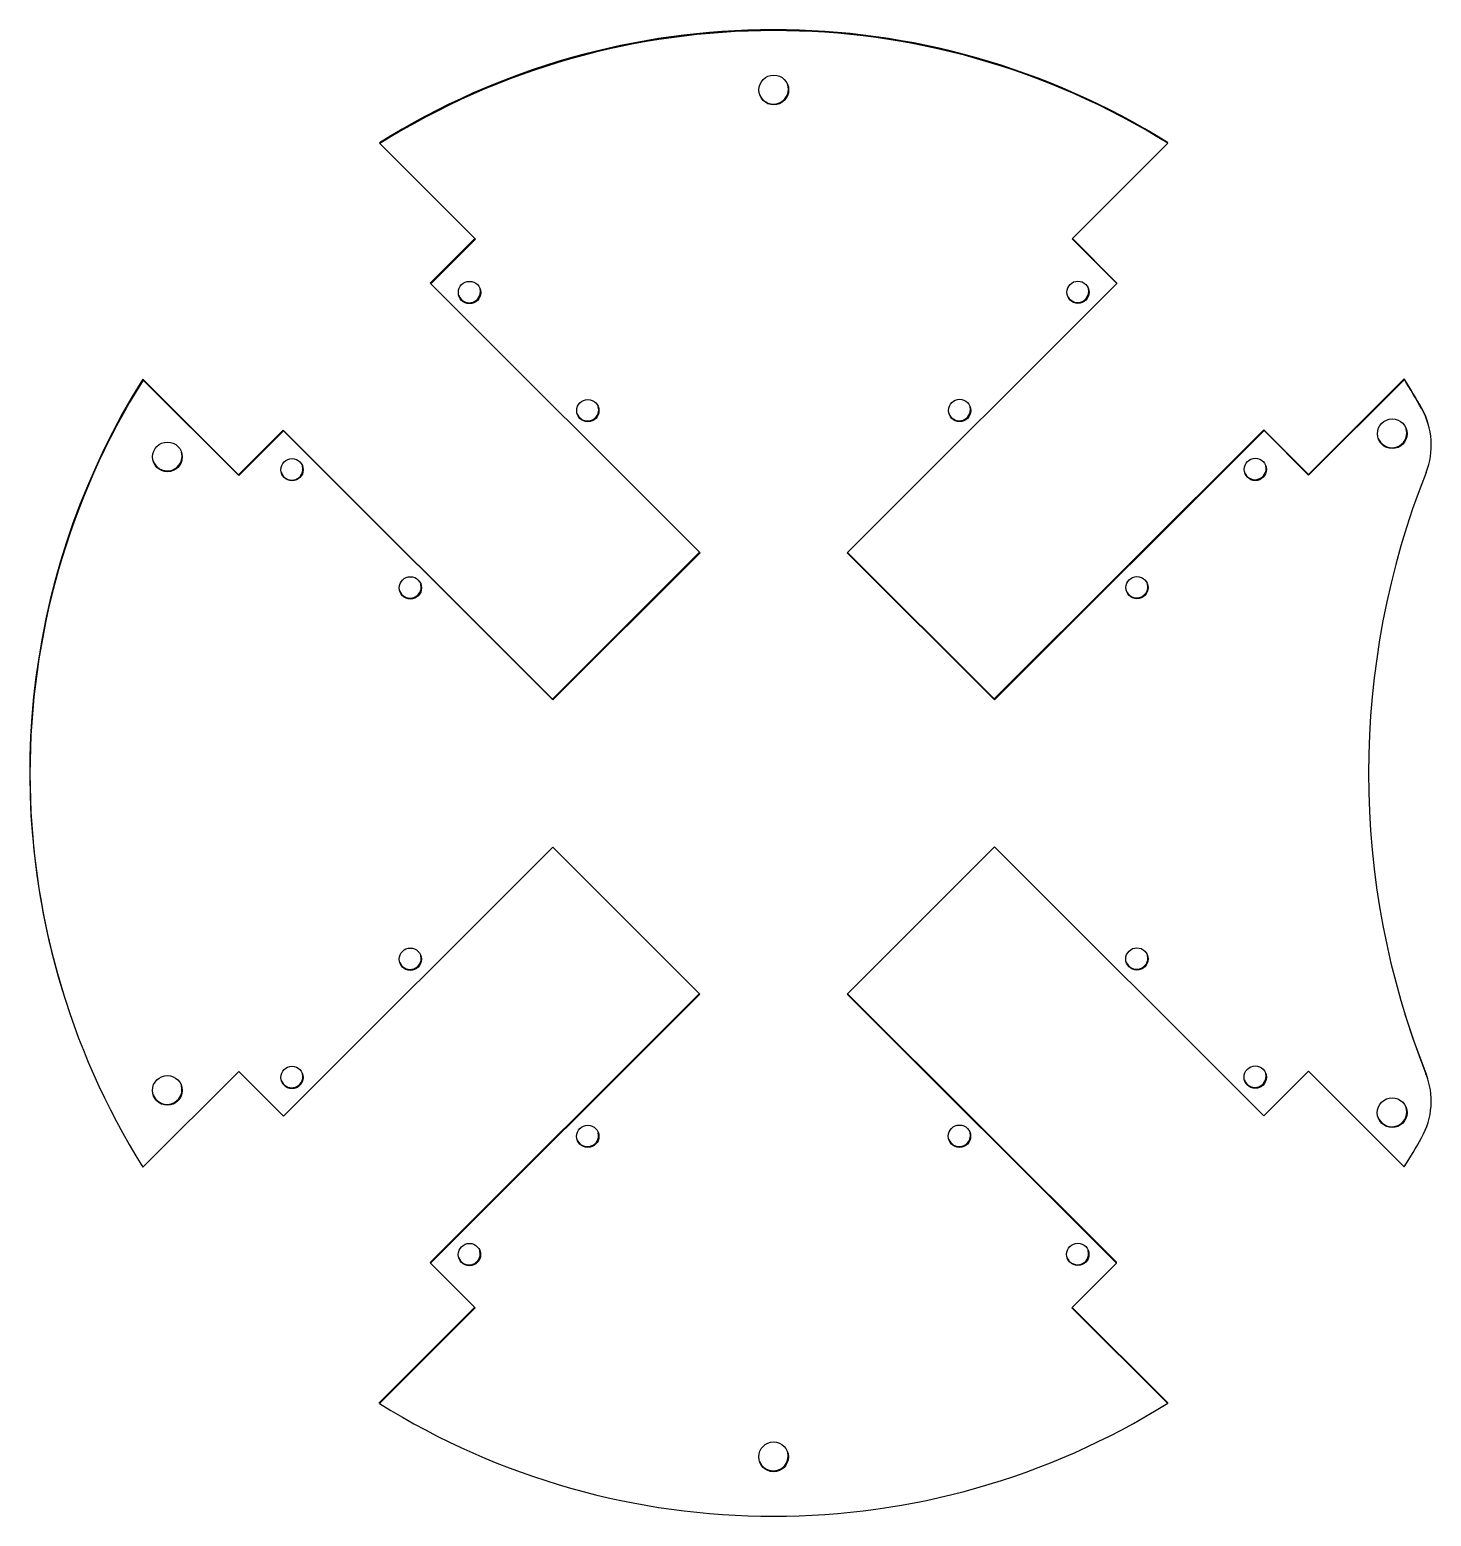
# Model space of a CAD drawing. Header units: millimetres. Extents: x -100 to 88, y -100 to 100.
import ezdxf

# ---------------------------------------------------------------- set-up
doc = ezdxf.new("R2010")
doc.units = ezdxf.units.MM

msp = doc.modelspace()

# ---------------------------------------------------------------- linework, layer by layer
at = {"color": 7, "linetype": 'Continuous', "lineweight": 25}
for p, q in [((2.01, 91.93), (1.94, 92.47)), ((-52.97, 84.73), (-52.94, 84.61)), ((-40.07, 71.76), (-52.94, 84.61)), ((53.03, 84.65), (40.16, 71.78)), ((53.03, 84.65), (52.99, 84.76)), ((-46.12, 65.86), (-40.15, 71.83)), ((-46.08, 65.75), (-40.07, 71.76)), ((40.16, 71.78), (46.17, 65.78)), ((40.2, 71.82), (46.13, 65.9)), ((-46.08, 65.75), (-46.12, 65.86)), ((-9.86, 29.56), (-46.08, 65.75)), ((-39.39, 64.7), (-39.44, 65.09)), ((46.17, 65.78), (9.94, 29.56)), ((42.41, 64.73), (42.36, 65.11)), ((46.13, 65.9), (46.17, 65.78)), ((-84.76, 52.8), (-84.8, 52.92)), ((-84.8, 52.92), (-71.93, 40.06)), ((-84.76, 52.8), (-71.89, 39.95)), ((71.94, 40.11), (84.81, 52.98)), ((71.97, 40), (84.84, 52.86)), ((84.81, 52.98), (84.84, 52.86)), ((-23.49, 48.81), (-23.54, 49.19)), ((26.5, 48.82), (26.45, 49.21)), ((87.17, 48.94), (87.13, 49.06)), ((-71.93, 40.06), (-65.92, 46.07)), ((-65.92, 46.07), (-65.88, 45.96)), ((-65.92, 46.07), (-29.7, 9.88)), ((29.7, 9.9), (65.93, 46.12)), ((29.73, 9.79), (65.97, 46)), ((65.97, 46), (65.93, 46.12)), ((65.93, 46.12), (71.94, 40.11)), ((65.97, 46), (71.97, 40)), ((85.18, 45.7), (85.1, 46.23)), ((88.01, 47), (87.97, 47.12)), ((-71.89, 39.95), (-65.88, 45.96)), ((-65.88, 45.96), (-29.66, 9.77)), ((-79.51, 42.57), (-79.59, 43.11)), ((-71.93, 40.06), (-71.89, 39.95)), ((-63.25, 40.85), (-63.3, 41.24)), ((66.26, 40.9), (66.21, 41.28)), ((71.94, 40.11), (71.97, 40)), ((-29.7, 9.88), (-9.94, 29.63)), ((-29.66, 9.77), (-9.86, 29.56)), ((9.94, 29.56), (29.73, 9.79)), ((9.98, 29.6), (29.7, 9.9)), ((-47.34, 24.96), (-47.39, 25.35)), ((50.35, 24.99), (50.3, 25.38)), ((-29.7, 9.88), (-29.66, 9.77)), ((29.7, 9.9), (29.73, 9.79)), ((29.73, -10), (9.93, -29.79)), ((65.95, -46.19), (29.73, -10)), ((-29.66, -10.02), (-65.89, -46.23)), ((-9.87, -29.8), (-29.66, -10.02)), ((-47.35, -24.99), (-47.4, -24.61)), ((50.35, -24.96), (50.3, -24.57)), ((-95.51, -29.63), (-95.47, -29.74)), ((-46.13, -65.9), (-9.94, -29.72)), ((-46.1, -66.01), (-9.87, -29.8)), ((9.93, -29.79), (46.15, -65.98)), ((9.97, -29.75), (46.12, -65.86)), ((-71.9, -40.23), (-84.77, -53.09)), ((-65.89, -46.23), (-71.9, -40.23)), ((-63.26, -40.9), (-63.31, -40.51)), ((71.97, -40.18), (65.95, -46.19)), ((66.25, -40.85), (66.2, -40.47)), ((84.83, -53.03), (71.97, -40.18)), ((87.74, -40.54), (87.71, -40.42)), ((87.71, -40.42), (87.96, -41.14)), ((88, -41.25), (87.96, -41.14)), ((-79.52, -42.63), (-79.6, -42.1)), ((85.17, -45.64), (85.09, -45.1)), ((-23.5, -48.82), (-23.55, -48.44)), ((26.49, -48.81), (26.44, -48.42)), ((-46.13, -65.9), (-46.1, -66.01)), ((-39.41, -64.73), (-39.46, -64.34)), ((46.15, -65.98), (40.14, -71.99)), ((42.39, -64.7), (42.34, -64.31)), ((46.15, -65.98), (46.12, -65.86)), ((-40.09, -72.02), (-46.1, -66.01)), ((-52.99, -84.76), (-40.17, -71.94)), ((40.14, -71.99), (53.01, -84.84)), ((40.18, -71.95), (52.97, -84.73)), ((-52.96, -84.88), (-40.09, -72.02)), ((-52.96, -84.88), (-52.99, -84.76)), ((52.97, -84.73), (53.01, -84.84)), ((1.99, -91.93), (1.92, -91.4))]:
    msp.add_line(p, q, dxfattribs=at)
at = {"color": 7, "linetype": 'Continuous', "lineweight": 25, "flags": 128}
for points in [[(87.13, 49.06), (87.62, 48.06), (87.97, 47.12)], [(84.92, -32.52), (86.1, -36.11), (87.71, -40.42)]]:
    msp.add_lwpolyline(points, dxfattribs=at)
at = {"color": 7, "linetype": 'Continuous', "lineweight": 25}
for centre, radius in [((0.05, 91.82), 2), ((-40.86, 64.58), 1.5), ((40.95, 64.61), 1.5), ((-24.95, 48.69), 1.5), ((25.04, 48.71), 1.5), ((83.21, 45.58), 2), ((-81.48, 42.46), 2), ((-64.72, 40.74), 1.5), ((64.8, 40.78), 1.5), ((-48.81, 24.84), 1.5), ((48.89, 24.88), 1.5), ((-48.82, -25.11), 1.5), ((48.88, -25.07), 1.5), ((-64.73, -41.01), 1.5), ((64.79, -40.97), 1.5), ((-81.49, -42.75), 2), ((83.2, -45.75), 2), ((-24.96, -48.94), 1.5), ((25.02, -48.92), 1.5), ((-40.87, -64.84), 1.5), ((40.93, -64.81), 1.5), ((0.03, -92.05), 2)]:
    msp.add_circle(centre, radius, dxfattribs=at)
for centre, radius, start, end in [((0.04, -0.12), 100.05, 58.043, 121.997), ((0.08, -0.24), 100.05, 58.043, 121.997), ((0.01, 91.93), 2, 199.0203, 359.9765), ((-40.89, 64.7), 1.5, 199.6017, 359.9765), ((40.91, 64.73), 1.5, 199.6017, 359.9765), ((-0.11, -0.04), 99.88, 147.9788, 197.2279), ((-0.09, -0.16), 99.87, 147.9761, 212.0106), ((0.15, 0.04), 99.85, 29.4011, 32.0154), ((0.18, -0.07), 99.85, 29.4011, 32.0154), ((-24.99, 48.81), 1.5, 199.6017, 359.9765), ((25, 48.83), 1.5, 199.5981, 359.9765), ((78.47, 44.04), 9.99, 338.3857, 29.3986), ((83.18, 45.7), 2, 199.0203, 359.9765), ((-81.51, 42.58), 2, 199.0203, 359.9765), ((-64.75, 40.85), 1.5, 199.6017, 359.9765), ((64.76, 40.9), 1.5, 199.6017, 359.9765), ((189.88, -0.1), 109.85, 158.3867, 201.5999), ((-48.85, 24.96), 1.5, 199.5981, 359.9765), ((48.85, 24.99), 1.5, 199.6017, 359.9765), ((-48.85, -24.99), 1.5, 199.6017, 359.9765), ((48.85, -24.96), 1.5, 199.5981, 359.9765), ((-64.76, -40.9), 1.5, 199.6017, 359.9765), ((64.75, -40.85), 1.5, 199.6017, 359.9765), ((78.46, -44.21), 9.99, 330.5914, 21.5981), ((-81.52, -42.63), 2, 199.0203, 359.9765), ((83.17, -45.64), 2, 199.0203, 359.9765), ((-25, -48.82), 1.5, 199.5981, 359.9765), ((24.99, -48.81), 1.5, 199.6017, 359.9765), ((0.06, -0.04), 99.97, 327.9862, 330.5984), ((-40.91, -64.73), 1.5, 199.6017, 359.9765), ((40.89, -64.7), 1.5, 199.6017, 359.9765), ((0, 0.01), 100.05, 238.043, 301.997), ((-0.01, -91.93), 2, 199.0203, 359.9765)]:
    msp.add_arc(centre, radius, start, end, dxfattribs=at)

doc.saveas('drawing.dxf')
